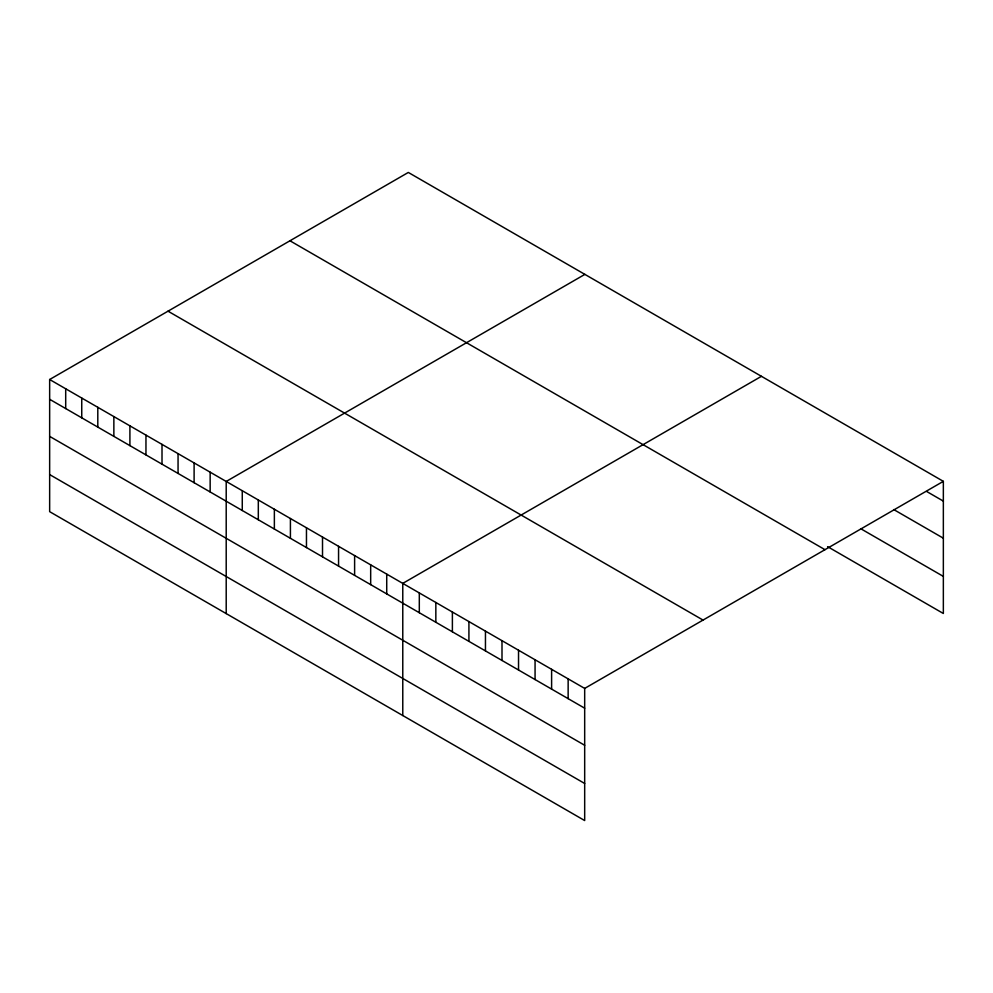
<?xml version="1.0" encoding="UTF-8"?>
<svg xmlns="http://www.w3.org/2000/svg" width="993" height="993" viewBox="0 0 993 993"><rect width="100%" height="100%" fill="white"/><g stroke="black" fill="none" stroke-linecap="round" stroke-linejoin="round"><path stroke-width="1.49" d="M49.65 379.512L584.678 688.41L584.678 820.553L49.65 511.656L49.65 379.512L408.322 172.447L943.35 481.344L943.35 613.488L827.591 546.646M584.877 274.378L226.205 481.456L226.205 613.6M761.445 376.31L402.773 583.387L402.773 715.531M584.678 688.41L943.35 481.344M926.817 491.572L943.35 501.117M893.737 509.558L943.35 538.194M860.658 528.661L943.35 576.399M289.956 240.778L824.984 549.675M168.016 311.181L703.044 620.079M49.65 399.298L584.678 708.195M49.65 436.374L584.678 745.271M49.65 474.58L584.678 783.477M568.145 678.864L568.145 698.638M551.611 669.319L551.611 689.092M535.066 659.774L535.066 679.547M518.532 650.229L518.532 670.002M501.999 640.671L501.999 660.457M485.453 631.126L485.453 650.899M468.919 621.581L468.919 641.354M452.386 612.036L452.386 631.809M435.84 602.49L435.84 622.263M419.307 592.933L419.307 612.718M386.724 574.128L386.724 593.901M370.674 564.856L370.674 584.629M354.613 555.583L354.613 575.369M338.563 546.324L338.563 566.097M322.514 537.052L322.514 556.825M306.465 527.792L306.465 547.565M290.415 518.52L290.415 538.293M274.366 509.26L274.366 529.033M258.317 499.988L258.317 519.761M242.267 490.716L242.267 510.501M210.156 472.184L210.156 491.957M194.107 462.924L194.107 482.697M178.057 453.652L178.057 473.425M162.008 444.38L162.008 464.165M145.959 435.12L145.959 454.893M129.909 425.848L129.909 445.621M113.86 416.588L113.86 436.361M97.798 407.316L97.798 427.089M81.749 398.056L81.749 417.83M65.699 388.784L65.699 408.557"/></g></svg>
